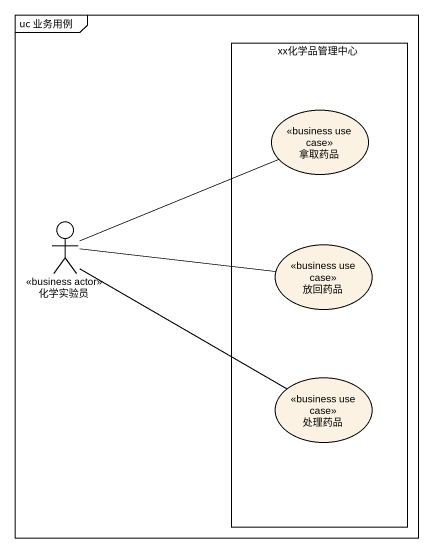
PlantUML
@startuml
mainframe uc 业务用例
rectangle xx化学品管理中心 {
  usecase 拿取药品 <<business use case>>
  usecase 放回药品 <<business use case>>
  usecase 处理药品 <<business use case>>
}
actor 化学实验员 <<business actor>>
化学实验员 -right- 拿取药品
化学实验员 -right- 放回药品
化学实验员 -right- 处理药品
@enduml
